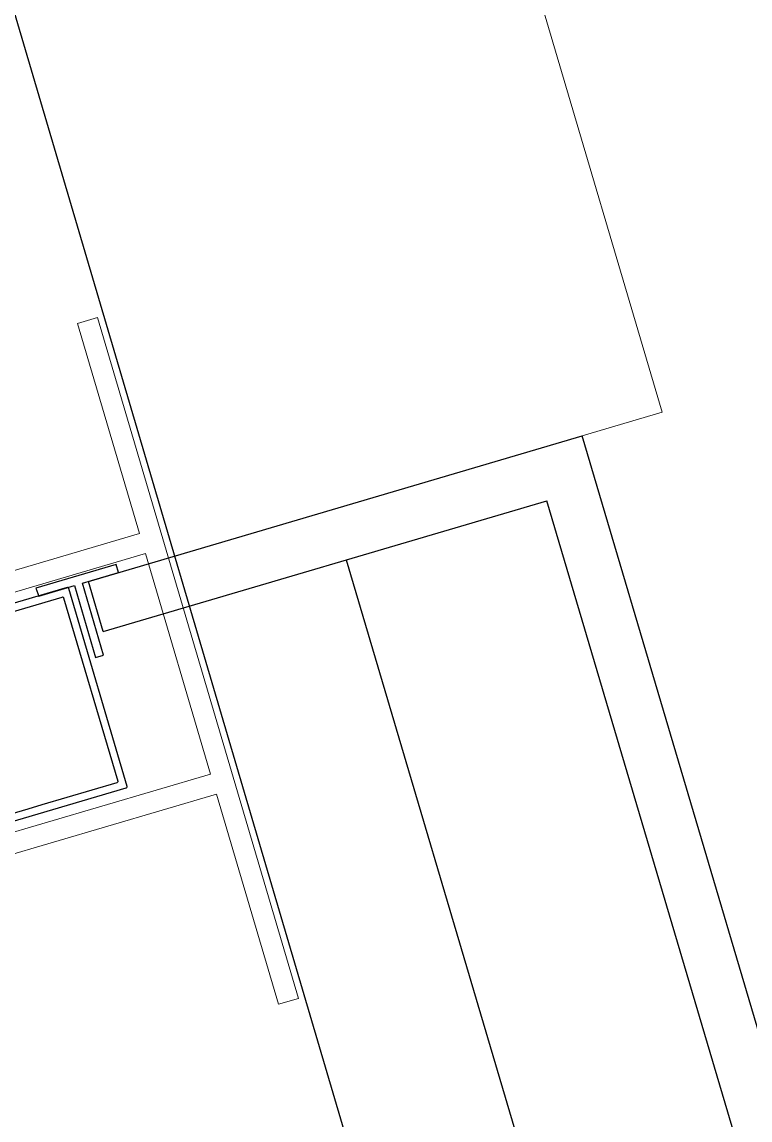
# Model space of a CAD drawing. Header units: millimetres. Extents: x 62878 to 70819, y -67946 to -61850.
# Drawn here: x 63651.61 to 63669.05, y -65461.03 to -65434.74 of the extents above; entities that cross this region are included whole.
import ezdxf

# ---------------------------------------------------------------- set-up
doc = ezdxf.new("R2010")
doc.units = ezdxf.units.MM
for name, color, linetype, lineweight in [('Dog_dos_yeni', 63, 'Continuous', 5), ('DOGRAMA', 171, 'Continuous', 0), ('DUV.ALÇ.-yeni', 20, 'Continuous', 25), ('GOR-2', 152, 'Continuous', 20)]:
    doc.layers.add(name, color=color, linetype=linetype, lineweight=lineweight)
doc.layers.add('profil-yeni', color=13, linetype='Continuous')

msp = doc.modelspace()

# ---------------------------------------------------------------- linework, layer by layer
msp.add_lwpolyline([(68896.021, -63031.435), (69030.259, -63071.184), (69185.279, -62547.653), (68892.999, -62461.107, 1.044368), (68063.198, -62298.73, 0.204375), (63106.96, -62494.783, 0.353953), (62932.94, -62997.825), (63753.185, -65779.598), (64154.954, -67142.153), (65336.723, -66792.622), (65336.7, -66829.112), (65270.535, -66829.071, 0.626789), (65270.199, -67369.071), (65531.845, -67369.234, 0.926242), (66130.088, -67369.606), (66391.733, -67369.769, 0.626743), (66392.069, -66829.769), (66326.147, -66829.728), (66326.17, -66793.238), (67506.156, -67144.128), (68467.025, -63899.086), (68625.204, -63946.037), (68896.024, -63031.423)], format="xyb")
at = {"layer": 'Dog_dos_yeni'}
msp.add_lwpolyline([(63658.234, -65458.117), (63653.427, -65441.811), (63652.947, -65441.952), (63654.432, -65446.988), (63645.32, -65449.674), (63645.461, -65450.154), (63654.573, -65447.467), (63656.129, -65452.743), (63647.017, -65455.429), (63647.158, -65455.909), (63656.27, -65453.223), (63657.755, -65458.258), (63658.234, -65458.117)], close=True, dxfattribs=at)
at = {"layer": 'DOGRAMA', "lineweight": -2}
msp.add_lwpolyline([(63106.96, -62494.783, 0.354372), (62933.156, -62998.559), (63684.776, -65547.597)], format="xyb", dxfattribs=at)
at = {"layer": 'DOGRAMA', "lineweight": -2, "ltscale": 0.5}
msp.add_lwpolyline([(63644.001, -65456.058), (63654.111, -65453.077, 0.414214), (63654.131, -65453.04), (63652.734, -65448.302, 0.414214), (63652.697, -65448.281), (63642.587, -65451.262, 0.414214)], format="xyb", dxfattribs=at)
msp.add_lwpolyline([(63650.446, -65449.133), (63650.782, -65449.034), (63652.575, -65448.505, -0.414214), (63652.613, -65448.525), (63653.908, -65452.918, -0.414214), (63653.887, -65452.955), (63652.094, -65453.484), (63651.758, -65453.583), (63644.526, -65455.716, -0.414214), (63644.489, -65455.695), (63643.193, -65451.302, -0.414214), (63643.214, -65451.265)], format="xyb", close=True, dxfattribs=at)
at = {"layer": 'DUV.ALÇ.-yeni', "ltscale": 5}
for p, q in [((63653.205, -65448.131), (63665.025, -65444.647)), ((63675.109, -65478.706), (63665.025, -65444.647)), ((63653.559, -65449.33), (63664.181, -65446.199)), ((63675.684, -65485.053), (63664.181, -65446.199)), ((63670.89, -65486.473), (63659.387, -65447.619)), ((63653.559, -65449.33), (63653.205, -65448.131))]:
    msp.add_line(p, q, dxfattribs=at)
at = {"layer": 'GOR-2'}
for p, q in [((63483.578, -64822.218), (63666.943, -65444.082)), ((63666.943, -65444.082), (63665.025, -65444.647))]:
    msp.add_line(p, q, dxfattribs=at)
at = {"layer": 'profil-yeni'}
msp.add_lwpolyline([(63653.379, -65449.957), (63653.57, -65449.9), (63653.062, -65448.174), (63653.925, -65447.919), (63653.868, -65447.728), (63651.95, -65448.293), (63652.018, -65448.482), (63652.87, -65448.23), (63653.379, -65449.957)], dxfattribs=at)

doc.saveas('drawing.dxf')
